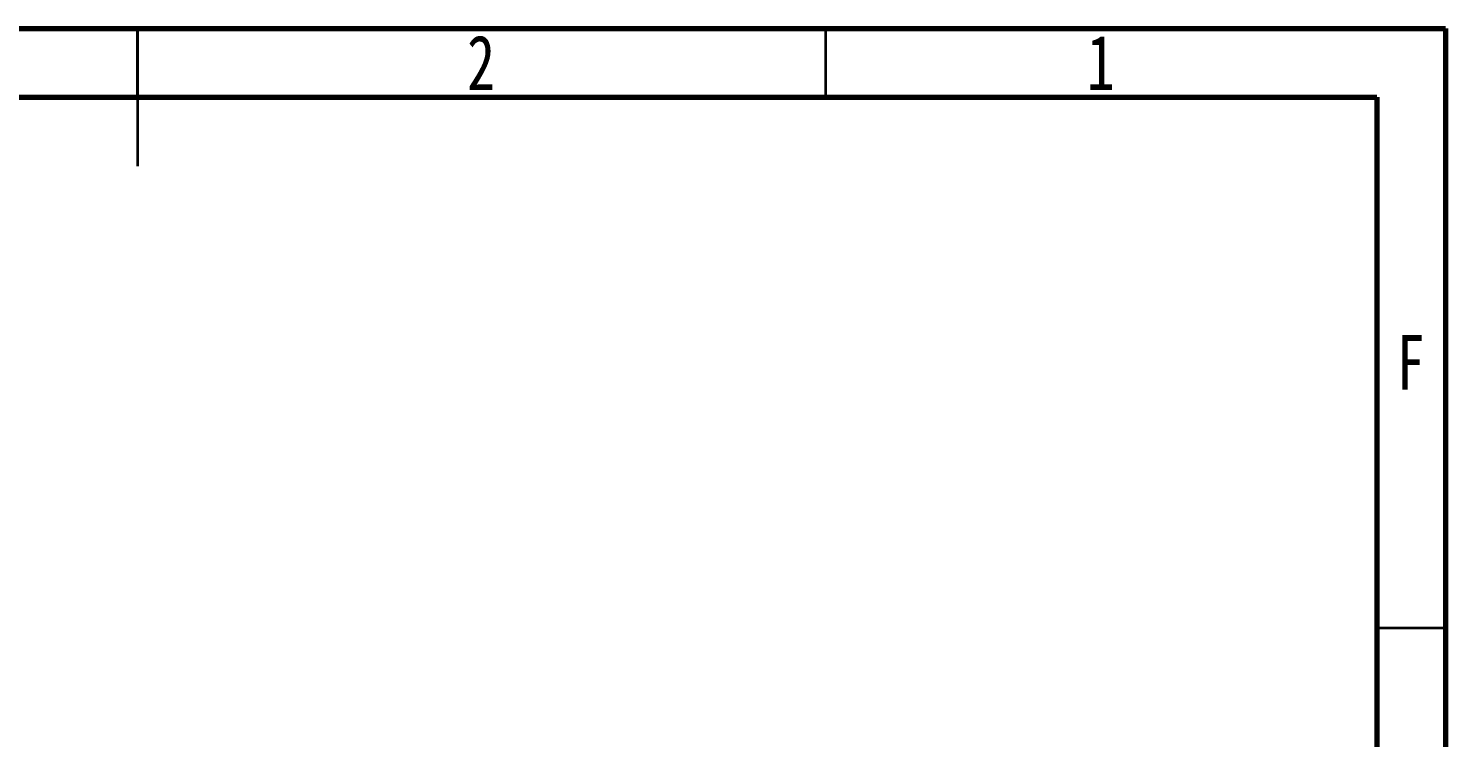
# Model space of a CAD drawing. Header units: millimetres. Extents: x 12 to 205, y 5 to 292.
# Drawn here: x 102.1 to 205, y 240.5 to 292 of the extents above; entities that cross this region are included whole.
import ezdxf

# ---------------------------------------------------------------- set-up
doc = ezdxf.new("R2010")
doc.units = ezdxf.units.MM
doc.styles.add('SLDTEXTSTYLE0', font='TXT', dxfattribs={"width": 0.75})

msp = doc.modelspace()

# ---------------------------------------------------------------- linework, layer by layer
at = {"color": 7, "linetype": 'Continuous', "lineweight": 70}
for p, q in [((15, 292), (205, 292)), ((205, 292), (205, 5)), ((20, 287), (200, 287)), ((200, 287), (200, 10))]:
    msp.add_line(p, q, dxfattribs=at)
at = {"color": 7, "linetype": 'Continuous', "lineweight": 35}
for p, q in [((110, 292), (110, 282)), ((110, 287), (110, 292)), ((160, 287), (160, 292)), ((200, 248.5), (205, 248.5))]:
    msp.add_line(p, q, dxfattribs=at)

# ---------------------------------------------------------------- texts
at = {"color": 7, "linetype": 'Continuous', "lineweight": 0, "char_height": 3.9688, "attachment_point": 2, "style": 'SLDTEXTSTYLE0'}
for s, insert in [('2', (134.96, 291.4989)), ('1', (179.96, 291.4989)), ('F', (202.4577, 269.7489))]:
    msp.add_mtext(s, dxfattribs=dict(at, insert=insert))

doc.saveas('drawing.dxf')
